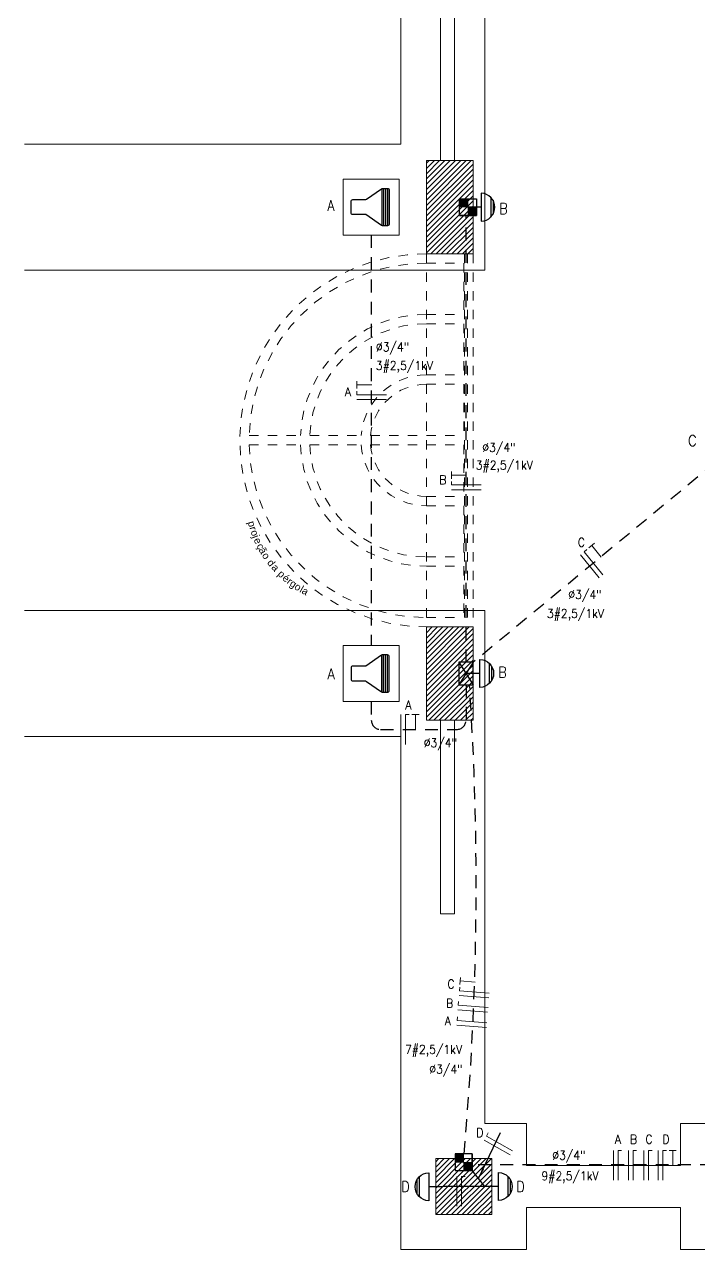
# Model space of a CAD drawing. Header units: inches. Extents: x -0.6 to 46.5, y 585.3 to 612.1.
# Drawn here: x -0.6 to 6.62, y 589.95 to 603.08 of the extents above; entities that cross this region are included whole.
import ezdxf
from ezdxf.enums import TextEntityAlignment as Align

# ---------------------------------------------------------------- set-up
doc = ezdxf.new("R2010")
doc.units = ezdxf.units.IN
doc.header["$LTSCALE"] = 0.2
doc.header["$MEASUREMENT"] = 0
doc.linetypes.add('ELETRICO', pattern=[0.87, 0.69, -0.18])
doc.linetypes.add('HIDDEN', pattern=[0.375, 0.25, -0.125])
doc.layers.get('0').update_dxf_attribs({"lineweight": 0})
for name, color, linetype, lineweight in [('ABERTURAS', 5, 'HIDDEN', 0), ('COBERTURABEIRAIS', 6, 'HIDDEN', 0), ('PAREDES', 30, 'Continuous', 0), ('PISOS', 4, 'Continuous', 0), ('TEXTOS', 1, 'Continuous', 0)]:
    doc.layers.add(name, color=color, linetype=linetype, lineweight=lineweight)
for name, color, linetype in [('APISO', 134, 'ELETRICO'), ('ARRETO', 6, 'Continuous'), ('ATETO', 134, 'Continuous'), ('C', 7, 'Continuous'), ('Circuitos', 1, 'Continuous'), ('HATCH', 3, 'Continuous'), ('L', 7, 'Continuous'), ('O', 7, 'Continuous'), ('texto-fiacao', 7, 'Continuous')]:
    doc.layers.add(name, color=color, linetype=linetype)
doc.styles.add('ROMANSP', font='romans.shx', dxfattribs={"width": 0.9})
doc.styles.add('TXT', font='ARIAL.TTF')
pattern_1 = [(45, (11.47801, 76.999498), (-0.0282842712, 0.0282842712), [])]

# ---------------------------------------------------------------- blocks, each defined once
blk = doc.blocks.new('*O33')
at = {"layer": 'TEXTOS', "lineweight": 0, "style": 'TXT'}
for s, rotation, p in [('p', 286.2483, (-0.233, 0.384)), ('r', 286.2483, (-0.219, 0.337)), ('o', 290.6655, (-0.203, 0.29)), ('j', 290.6655, (-0.19, 0.252)), ('e', 295.0827, (-0.171, 0.209)), ('%%231', 299.4999, (-0.143, 0.152)), ('%%227', 299.4999, (-0.118, 0.107)), ('o', 303.9171, (-0.086, 0.053)), ('d', 308.3343, (-0.033, -0.02)), ('a', 312.7515, (0.011, -0.069)), ('p', 317.1687, (0.074, -0.135)), ('%%233', 321.5859, (0.12, -0.178)), ('r', 321.5859, (0.159, -0.21)), ('g', 326.0031, (0.196, -0.236)), ('o', 326.0031, (0.245, -0.27)), ('l', 330.4203, (0.283, -0.292)), ('a', 330.4203, (0.321, -0.313))]:
    blk.add_text(s, height=0.078, rotation=rotation, dxfattribs=at).set_placement(p, align=Align.TOP_CENTER)
blk = doc.blocks.new('CX-4X4')
at = {"color": 20}
for p, q in [((-7.5, 0), (-7.5, 15)), ((-7.5, 15), (7.5, 15)), ((7.5, 15), (7.5, 0)), ((7.5, 0), (7.5, 15)), ((7.5, 0), (-7.5, 0))]:
    blk.add_line(p, q, dxfattribs=at)
for points in [[(7.3, 7.2), (7.3, 14.7), (-0.2, 7.2), (7.3, 7.2)], [(-0.2, 7.2), (7.3, 7.2), (3.5, 11), (7.3, 14.7)], [(-0.2, 7.2), (-0.2, 14.7), (3.5, 11), (7.3, 14.7)], [(-7.2, 7.8), (-7.2, 0.3), (0.3, 7.8), (-7.2, 7.8)], [(0.3, 7.8), (-7.2, 7.8), (-3.5, 4), (-7.2, 0.3)], [(0.3, 7.8), (0.3, 0.3), (-3.5, 4), (-7.2, 0.3)]]:
    blk.add_solid(points)
blk = doc.blocks.new('O-ARAND1')
at = {"color": 20}
for p, q in [((-8.8, 14.8), (8.9, 14.8)), ((-6.2, 16.7), (6.4, 16.7)), ((-12.4, 6.2), (12.6, 6.2)), ((0, 6.2), (0, -6.2))]:
    blk.add_line(p, q, dxfattribs=at)
blk.add_arc((0.1, 5.9), 12.5, 1.4321, 178.5679, dxfattribs=at)
blk = doc.blocks.new('SETA')
at = {"color": 6}
blk.add_lwpolyline([(0, 0, 0, 2, 0), (9.7, 0, 2, 2, 0)], format="xyseb", dxfattribs=at)
blk = doc.blocks.new('L-F5067')
at = {"color": 20}
blk.add_lwpolyline([(8, 16), (8, 2, -0.414214), (6, 0), (-6, 0, -0.414214), (-8, 2), (-8, 15.4, 0.153705), (-8.4, 16.5), (-19.6, 32.6, -0.153705), (-20, 33.8), (-20, 38.9, -0.414214), (-18, 40.9), (18, 40.9, -0.414214), (20, 38.9), (20, 33.8, -0.153705), (19.6, 32.6), (8, 16)], format="xyb", dxfattribs=at)
for points in [[(-20, 38.9), (20, 38.9)], [(-20, 36.9), (20, 36.9)], [(-20, 34.9), (20, 34.9)], [(-19.8, 32.9), (19.8, 32.9)]]:
    blk.add_lwpolyline(points, dxfattribs=at)
blk = doc.blocks.new('CX-15')
for p, q in [((-10, -6.4), (10, 6.4)), ((-10, 6.4), (10, -6.4))]:
    blk.add_line(p, q)
at = {"color": 3}
blk.add_lwpolyline([(-10, -6.4), (-10, 6.4), (10, 6.4), (10, -6.4)], close=True, dxfattribs=at)

msp = doc.modelspace()

# ---------------------------------------------------------------- hatches: boundary and pattern name
at = {"layer": 'HATCH', "linetype": 'Continuous', "lineweight": 0}
h = msp.add_hatch(dxfattribs=at)
h.set_pattern_fill('_USER', color=256, scale=0.04, angle=45, style=0, pattern_type=0)
h.set_pattern_definition(pattern_1)
h.paths.add_polyline_path([(3.703, 600.62), (4.203, 600.62), (4.203, 601.62), (3.703, 601.62)])
h.dxf.unprotected_set("ltscale", 0)
h = msp.add_hatch(dxfattribs=at)
h.set_pattern_fill('_USER', color=256, scale=0.04, angle=45, style=0, pattern_type=0)
h.set_pattern_definition(pattern_1)
h.paths.add_polyline_path([(3.703, 596.62), (4.203, 596.62), (4.203, 595.62), (3.703, 595.62)])
h.dxf.unprotected_set("ltscale", 0)
h = msp.add_hatch(dxfattribs=at)
h.set_pattern_fill('_USER', color=256, scale=0.04, angle=45, style=0, pattern_type=0)
h.set_pattern_definition(pattern_1)
h.paths.add_polyline_path([(4.403, 590.32), (3.803, 590.32), (3.803, 590.92), (4.403, 590.92)])
h.dxf.unprotected_set("ltscale", 0)

# ---------------------------------------------------------------- linework, layer by layer
at = {"linetype": 'Continuous', "lineweight": 0}
for points in [[(3.703, 600.62), (4.203, 600.62), (4.203, 601.62), (3.703, 601.62)], [(3.703, 596.62), (4.203, 596.62), (4.203, 595.62), (3.703, 595.62)], [(4.403, 590.32), (3.803, 590.32), (3.803, 590.92), (4.403, 590.92)]]:
    msp.add_lwpolyline(points, close=True, dxfattribs=at).dxf.unprotected_set("ltscale", 0)
at = {"layer": 'ABERTURAS', "linetype": 'HIDDEN', "lineweight": 0}
for p, q in [((4.203, 600.62), (4.053, 600.62)), ((4.113, 600.62), (4.113, 596.62)), ((4.143, 600.62), (4.143, 596.62)), ((4.203, 596.62), (4.053, 596.62))]:
    msp.add_line(p, q, dxfattribs=at)
at = {"layer": 'ABERTURAS', "linetype": 'Continuous'}
for points in [[(3.413, 600.82), (3.413, 601.42), (2.813, 601.42), (2.813, 600.82)], [(3.413, 596.42), (3.413, 595.82), (2.813, 595.82), (2.813, 596.42)]]:
    msp.add_lwpolyline(points, close=True, dxfattribs=at)
at = {"layer": 'APISO'}
for p, q in [((4.128, 596), (4.128, 595.62)), ((3.113, 595.82), (3.113, 595.62)), ((3.213, 595.52), (4.028, 595.52))]:
    msp.add_line(p, q, dxfattribs=at)
for points in [[(4.128, 596.24), (4.128, 601.03)], [(3.113, 600.82), (3.113, 596.42)], [(6.98, 598.53), (4.204, 596.24)], [(7.013, 590.853), (4.193, 590.853)]]:
    msp.add_lwpolyline(points, dxfattribs=at)
for centre, radius, start, end in [((-27.866, 593.859), 32.103, 354.833, 3.8252), ((3.213, 595.62), 0.1, 180, 270), ((4.028, 595.62), 0.1, 270, 0)]:
    msp.add_arc(centre, radius, start, end, dxfattribs=at)
at = {"layer": 'ARRETO'}
msp.add_line((4.261, 590.706), (4.499, 591.2), dxfattribs=at)
at = {"layer": 'ATETO'}
for points in [[(4.328, 590.62), (4.193, 590.791)], [(4.328, 590.62), (3.878, 590.62)]]:
    msp.add_lwpolyline(points, dxfattribs=at)
at = {"layer": 'Circuitos', "lineweight": 0}
for p, q in [((2.957, 599.176), (2.957, 599.253)), ((2.957, 599.215), (3.117, 599.215)), ((2.957, 599.109), (2.957, 599.147)), ((2.957, 599.109), (3.277, 599.109)), ((2.957, 599.058), (3.277, 599.058)), ((3.972, 598.208), (3.972, 598.285)), ((3.972, 598.247), (4.132, 598.247)), ((3.972, 598.141), (3.972, 598.179)), ((3.972, 598.141), (4.291, 598.141)), ((3.972, 598.09), (4.291, 598.09)), ((5.445, 597.468), (5.505, 597.516)), ((5.354, 597.393), (5.556, 597.145)), ((5.393, 597.425), (5.423, 597.449)), ((5.393, 597.425), (5.595, 597.177)), ((5.475, 597.492), (5.576, 597.368)), ((3.431, 595.68), (3.431, 595.36)), ((3.481, 595.68), (3.481, 595.36)), ((3.481, 595.68), (3.519, 595.68)), ((3.549, 595.68), (3.625, 595.68)), ((3.587, 595.68), (3.587, 595.52)), ((4.063, 592.786), (4.069, 592.862)), ((4.066, 592.824), (4.225, 592.811)), ((4.053, 592.668), (4.372, 592.643)), ((4.057, 592.719), (4.06, 592.757)), ((4.057, 592.719), (4.376, 592.694)), ((4.045, 592.565), (4.048, 592.603)), ((4.045, 592.565), (4.364, 592.54)), ((4.032, 592.401), (4.035, 592.439)), ((4.032, 592.401), (4.351, 592.376)), ((4.041, 592.514), (4.36, 592.489)), ((4.028, 592.35), (4.347, 592.325)), ((4.322, 591.118), (4.6, 590.96)), ((4.347, 591.162), (4.365, 591.195)), ((4.347, 591.162), (4.625, 591.004)), ((5.708, 591.008), (5.708, 590.688)), ((5.758, 591.008), (5.758, 590.688)), ((5.758, 591.008), (5.796, 591.008)), ((5.868, 591.008), (5.868, 590.688)), ((5.919, 591.008), (5.957, 591.008)), ((5.919, 591.008), (5.919, 590.688)), ((6.035, 591.008), (6.035, 590.688)), ((6.085, 591.008), (6.085, 590.688)), ((6.085, 591.008), (6.124, 591.008)), ((6.186, 591.008), (6.186, 590.688)), ((6.237, 591.008), (6.275, 591.008)), ((6.237, 591.008), (6.237, 590.688)), ((6.304, 591.008), (6.381, 591.008)), ((6.343, 591.008), (6.343, 590.848)), ((4.03, 590.729), (4.03, 590.409)), ((4.081, 590.729), (4.119, 590.729)), ((4.081, 590.729), (4.081, 590.409))]:
    msp.add_line(p, q, dxfattribs=at)
at = {"layer": 'COBERTURABEIRAIS', "linetype": 'HIDDEN', "lineweight": 0}
for p, q in [((3.703, 600.52), (4.103, 600.52)), ((4.103, 600.52), (4.103, 599.97)), ((4.103, 600.52), (4.103, 599.97)), ((3.703, 599.97), (4.103, 599.97)), ((3.703, 599.87), (4.103, 599.87)), ((4.103, 599.87), (4.103, 599.321)), ((4.103, 599.87), (4.103, 599.321)), ((3.703, 599.321), (4.103, 599.321)), ((3.703, 599.221), (4.103, 599.221)), ((4.103, 599.221), (4.103, 598.67)), ((4.103, 599.221), (4.103, 598.67)), ((1.804, 598.67), (2.354, 598.67)), ((1.804, 598.57), (2.354, 598.57)), ((2.454, 598.67), (3.004, 598.67)), ((2.454, 598.57), (3.003, 598.57)), ((3.103, 598.67), (4.103, 598.67)), ((3.103, 598.57), (4.103, 598.57)), ((4.103, 598.57), (4.103, 598.019)), ((4.103, 598.57), (4.103, 598.019)), ((3.703, 598.019), (4.103, 598.019)), ((3.703, 597.919), (4.103, 597.919)), ((4.103, 597.919), (4.103, 597.37)), ((4.103, 597.919), (4.103, 597.37)), ((3.703, 597.37), (4.103, 597.37)), ((3.703, 597.27), (4.103, 597.27)), ((4.103, 597.27), (4.103, 596.72)), ((4.103, 597.27), (4.103, 596.72)), ((3.703, 596.72), (4.103, 596.72))]:
    msp.add_line(p, q, dxfattribs=at)
for radius, start, end in [(2, 90, 270), (1.9, 90, 178.4917), (1.35, 90, 177.8745), (1.25, 90, 177.7036), (0.701, 90, 175.9096), (0.601, 90, 175.2286), (1.9, 181.5083, 270), (1.35, 182.1255, 270), (1.25, 182.2964, 270), (0.701, 184.0904, 270), (0.601, 184.7714, 270)]:
    msp.add_arc((3.703, 598.62), radius, start, end, dxfattribs=at)
at = {"layer": 'PAREDES', "lineweight": 0}
for p, q in [((3.853, 603.695), (3.853, 601.62)), ((4.003, 603.695), (4.003, 601.62)), ((3.853, 595.62), (3.853, 593.545)), ((4.003, 595.62), (4.003, 593.545)), ((4.003, 593.545), (3.853, 593.545))]:
    msp.add_line(p, q, dxfattribs=at)
at = {"layer": 'PAREDES', "linetype": 'Continuous', "lineweight": 0}
for p, q in [((3.703, 601.62), (3.853, 601.62)), ((3.703, 601.62), (3.703, 600.62)), ((3.703, 596.62), (3.703, 595.62)), ((3.703, 595.62), (3.853, 595.62))]:
    msp.add_line(p, q, dxfattribs=at)
at = {"layer": 'PAREDES', "linetype": 'HIDDEN', "lineweight": 0}
for p, q in [((3.703, 600.62), (3.703, 596.62)), ((4.203, 600.62), (4.203, 596.62))]:
    msp.add_line(p, q, dxfattribs=at)
at = {"layer": 'PAREDES', "linetype": 'Continuous', "lineweight": 0}
for points in [[(3.703, 600.62), (4.203, 600.62), (4.203, 601.62), (4.003, 601.62)], [(3.703, 596.62), (4.203, 596.62), (4.203, 595.62), (4.003, 595.62)]]:
    msp.add_lwpolyline(points, dxfattribs=at)
at = {"layer": 'PAREDES', "lineweight": 0}
msp.add_lwpolyline([(3.803, 590.92), (4.403, 590.92), (4.403, 590.32), (3.803, 590.32)], close=True, dxfattribs=at)
at = {"layer": 'PISOS', "linetype": 'Continuous', "lineweight": 0}
for p, q in [((3.428, 607.295), (3.428, 601.795)), ((4.328, 605.945), (4.328, 600.445)), ((3.428, 601.795), (-0.604, 601.795)), ((4.328, 600.445), (-0.604, 600.445)), ((4.328, 596.795), (-0.604, 596.795)), ((4.328, 591.295), (4.328, 596.795)), ((3.428, 595.445), (-0.604, 595.445)), ((3.428, 589.945), (3.428, 595.445)), ((4.328, 591.295), (4.778, 591.295)), ((4.778, 591.295), (4.778, 590.845)), ((6.428, 591.295), (6.428, 590.845)), ((6.428, 591.295), (7.778, 591.295)), ((4.778, 590.845), (6.428, 590.845)), ((4.778, 589.945), (4.778, 590.395)), ((4.778, 590.395), (6.428, 590.395)), ((6.428, 589.945), (6.428, 590.395)), ((4.778, 589.945), (3.428, 589.945)), ((7.778, 589.945), (6.428, 589.945))]:
    msp.add_line(p, q, dxfattribs=at)

# ---------------------------------------------------------------- block references
at = {"layer": 'ARRETO', "xscale": -0.0120000000000008, "yscale": 0.01199999999999818, "zscale": 0.012, "rotation": 244.205930308529}
msp.add_blockref('SETA', (4.261, 590.706), dxfattribs=at)
at = {"layer": 'C', "yscale": 0.01199999999999818, "zscale": 0.012}
for p, xscale, rotation in [((4.059, 601.12), 0.01199999999999818, 270), ((4.103, 590.971), -0.01200000000000045, 180)]:
    msp.add_blockref('CX-4X4', p, dxfattribs=dict(at, xscale=xscale, rotation=rotation))
at = {"layer": 'C', "lineweight": 0, "xscale": -0.01199999999999818, "yscale": 0.01199999999999818, "zscale": 0.012, "rotation": 89.99999999999999}
msp.add_blockref('CX-15', (4.128, 596.12), dxfattribs=at)
at = {"layer": 'L', "yscale": 0.01, "zscale": 0.01, "rotation": 270}
for p, xscale in [((2.896, 601.12), 0.01), ((2.896, 596.12), -0.01)]:
    msp.add_blockref('L-F5067', p, dxfattribs=dict(at, xscale=xscale))
at = {"layer": 'O', "yscale": 0.01199999999999818, "zscale": 0.012}
for p, xscale, rotation in [((4.217, 601.12), 0.01199999999999818, 270), ((4.203, 596.12), -0.01199999999999818, 270), ((3.803, 590.62), -0.01199999999999818, 90), ((4.403, 590.62), -0.01199999999999818, 270)]:
    msp.add_blockref('O-ARAND1', p, dxfattribs=dict(at, xscale=xscale, rotation=rotation))
at = {"layer": 'TEXTOS', "lineweight": 0}
msp.add_blockref('*O33', (2.104, 597.351), dxfattribs=at)

# ---------------------------------------------------------------- texts
at = {"layer": 'texto-fiacao', "style": 'ROMANSP', "width": 0.9}
for s, height, p in [('A', 0.115, (2.641, 601.08)), ('B', 0.115, (4.483, 601.046)), ('Ø3/4"', 0.0945, (3.162, 599.573)), ('C', 0.115, (6.507, 598.559)), ('3#2,5/1kV', 0.0945, (4.233, 598.307)), ('3#2,5/1kV', 0.0945, (4.995, 596.716)), ('A', 0.115, (2.644, 596.058)), ('B', 0.115, (4.473, 596.076)), ('Ø3/4"', 0.0945, (3.675, 595.33)), ('Ø3/4"', 0.0945, (3.734, 591.831)), ('D', 0.0945, (4.238, 591.151)), ('A', 0.0945, (5.724, 591.08)), ('B', 0.0945, (5.885, 591.08)), ('C', 0.0945, (6.051, 591.08)), ('D', 0.0945, (6.232, 591.08)), ('Ø3/4"', 0.0945, (5.052, 590.908)), ('D', 0.115, (3.433, 590.563)), ('D', 0.115, (4.666, 590.563)), ('9#2,5/1kV', 0.0945, (4.937, 590.687))]:
    msp.add_text(s, height=height, dxfattribs=at).set_placement(p)
at = {"layer": 'texto-fiacao', "lineweight": 0, "style": 'ROMANSP', "width": 0.9}
for s, p in [('3#2,5/1kV', (3.162, 599.374)), ('A', (2.83, 599.093)), ('Ø3/4"', (4.302, 598.496)), ('B', (3.841, 598.149)), ('C', (5.326, 597.479)), ('Ø3/4"', (5.224, 596.919)), ('A', (3.477, 595.735)), ('C', (3.929, 592.744)), ('B', (3.915, 592.538)), ('A', (3.901, 592.35)), ('7#2,5/1kV', (3.474, 592.043))]:
    msp.add_text(s, height=0.0945, dxfattribs=at).set_placement(p)

doc.saveas('drawing.dxf')
